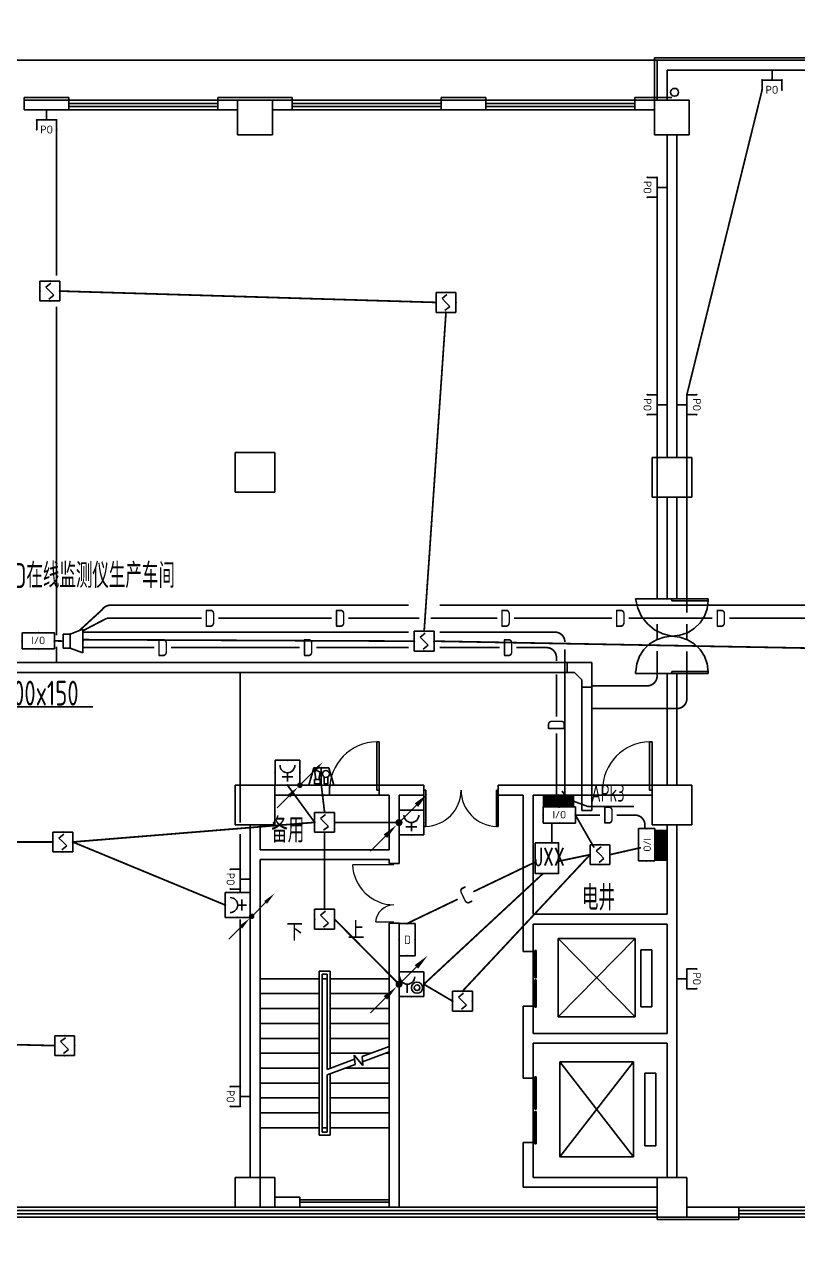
# Model space of a CAD drawing. Extents: x 2166032 to 5302137, y 581493 to 2416206.
# Drawn here: x 2606939 to 2622521, y 1123625 to 1148125 of the extents above; entities that cross this region are included whole.
import ezdxf
from ezdxf.enums import TextEntityAlignment as Align

# ---------------------------------------------------------------- set-up
doc = ezdxf.new("R2010")
doc.units = 0
doc.header["$LTSCALE"] = 1000
doc.header["$MEASUREMENT"] = 0
doc.linetypes.add('CENTER2', pattern=[1.14, 0.75, -0.13, 0.13, -0.13])
doc.linetypes.add('DASHEDX2', pattern=[1.5, 1, -0.5])
for name, color, linetype in [('3T_GLASS', 5, 'Continuous'), ('CABLETRAY', 4, 'Continuous'), ('COLUMN', 2, 'Continuous'), ('DIM_SYMB', 3, 'Continuous'), ('EQUIP-消防', 3, 'Continuous'), ('EQUIP-箱柜', 3, 'Continuous'), ('EQUIP-通讯', 3, 'Continuous'), ('LWIRE', 4, 'Continuous'), ('PUB_TEXT', 7, 'Continuous'), ('SIG_TEXT', 7, 'Continuous'), ('STAIR', 8, 'Continuous'), ('SURFACE', 8, 'Continuous'), ('TEL_TEXT', 7, 'Continuous'), ('WALL', 8, 'Continuous'), ('WINDOW', 8, 'Continuous'), ('WIRE-动力', 2, 'Continuous'), ('WIRE-消防', 4, 'Continuous'), ('WIRE-电源', 10, 'Continuous'), ('WIRE-电话', 4, 'CENTER2'), ('WIRE-网络', 6, 'Continuous'), ('屋面', 151, 'Continuous')]:
    doc.layers.add(name, color=color, linetype=linetype)
doc.styles.add('_TCH_DIM', font='tssdeng.shx', dxfattribs={"bigfont": 'tssdchn.shx'})
doc.styles.add('_TCH_LABEL', font='!tssdeng.shx', dxfattribs={"bigfont": '!tssdchn.shx'})
doc.styles.add('_TEL_DIM', font='@tssdeng.shx', dxfattribs={"width": 0.8, "height": 3.5, "bigfont": '!tssdchn.shx'})
doc.styles.add('HZDX', font='ROMANS', dxfattribs={"bigfont": 'HZDX'})
doc.styles.get("Standard").update_dxf_attribs({"font": 'tssdeng.shx', "bigfont": 'tssdchn.shx'})
doc.styles.add('TSSD_REIN', font='tssdeng.shx', dxfattribs={"width": 0.7, "bigfont": 'tssdchn.shx'})

# ---------------------------------------------------------------- blocks, each defined once
blk = doc.blocks.new('*X38')
at = {"color": 0}
for p, q in [((-250, 33), (-83, 200)), ((-250, 68), (-118, 200)), ((-250, 104), (-154, 200)), ((-250, 139), (-189, 200)), ((-250, 174), (-224, 200)), ((-247, 0), (-47, 200)), ((-212, 0), (-12, 200)), ((-177, 0), (23, 200)), ((-141, 0), (59, 200)), ((-106, 0), (94, 200)), ((-71, 0), (129, 200)), ((-35, 0), (165, 200)), ((0, 0), (200, 200)), ((35, 0), (235, 200)), ((71, 0), (250, 179)), ((106, 0), (250, 144)), ((141, 0), (250, 109)), ((177, 0), (250, 73)), ((212, 0), (250, 38)), ((247, 0), (250, 3))]:
    blk.add_line(p, q, dxfattribs=at)
blk = doc.blocks.new('$equip$00001421')
for p, q in [((0.75, 0.6), (-0.75, 0.6)), ((-0.75, 0.6), (-0.75, 0)), ((-0.75, 0), (0.75, 0)), ((0.75, 0), (0.75, 0.6))]:
    blk.add_line(p, q)
at = {"const_width": 0.6}
blk.add_lwpolyline([(-0.75, 0.3), (0.75, 0.3)], dxfattribs=at)
for p in [(-0.75, 0.3), (0, 0.6), (0, 0), (0.75, 0.3)]:
    blk.add_point(p)
at = {"xscale": 0.00300000000061118, "yscale": 0.00300000000061118, "zscale": 0.003}
blk.add_blockref('*X38', (0, 0), dxfattribs=at)
at = {"style": '_TCH_LABEL', "flags": 9}
blk.add_attdef('A', (0, 0), '', height=0.00002, dxfattribs=at)
blk = doc.blocks.new('$equip$00001700')
for p, q in [((-0.5, 0.5), (-0.5, -0.5)), ((0.5, 0.5), (-0.5, 0.5)), ((-0.2, 0.2), (0.05, 0.4)), ((0, 0), (-0.2, 0.2)), ((0, 0), (0.2, -0.2)), ((0.5, -0.5), (0.5, 0.5)), ((-0.5, -0.5), (0.5, -0.5)), ((0.2, -0.2), (-0.05, -0.4))]:
    blk.add_line(p, q)
for p in [(-0.5, 0), (0, 0.5), (0.5, 0), (0, -0.5)]:
    blk.add_point(p)
at = {"flags": 1}
for tag, height, p in [('A', 0.00002, (0, 0)), ('B', 0.4, (0.75, -0.204))]:
    blk.add_attdef(tag, text='', height=height, dxfattribs=at).set_placement(p, align=Align.MIDDLE_CENTER)
blk = doc.blocks.new('$equip$00001926')
for p, q in [((0.65, 0.65), (-0.65, 0.65)), ((-0.65, 0.65), (-0.65, 0)), ((0.65, 0), (0.65, 0.65)), ((-0.65, 0), (0.65, 0))]:
    blk.add_line(p, q)
for p in [(0, 0.65), (-0.65, 0.325), (0, 0), (0.65, 0.325)]:
    blk.add_point(p)
at = {"color": 7, "style": '_TEL_DIM'}
blk.add_attdef('$TEXT$', text='', height=0.3, dxfattribs=at).set_placement((0.006, 0.343), align=Align.MIDDLE_CENTER)
at = {"color": 7, "style": '_TEL_DIM', "flags": 1}
blk.add_attdef('A', text='', height=0.00002, dxfattribs=at).set_placement((0, 0), align=Align.MIDDLE_CENTER)
blk = doc.blocks.new('$equip$00001712')
for p, q in [((-0.5, 1), (-0.5, 0)), ((0.5, 1), (-0.5, 1)), ((0.5, 0), (0.5, 1)), ((0, 0.5), (0, 0.15)), ((-0.5, 0), (0.5, 0)), ((-0.219, 0.331), (0.222, 0.331))]:
    blk.add_line(p, q)
blk.add_arc((0, 0.8), 0.3, 180, 0)
for p in [(0, 1), (-0.5, 0.5), (0.5, 0.5), (0, 0)]:
    blk.add_point(p)
at = {"flags": 1}
for tag, height, p in [('B', 0.4, (0.726, 0.302)), ('A', 0.00002, (0, 0))]:
    blk.add_attdef(tag, text='', height=height, dxfattribs=at).set_placement(p, align=Align.MIDDLE_CENTER)
blk = doc.blocks.new('$equip$00001711')
for p, q in [((-0.5, 1), (-0.5, 0)), ((0.5, 1), (-0.5, 1)), ((0.5, 0), (0.5, 1)), ((-0.169, 0.5), (-0.169, 0.15)), ((-0.5, 0), (0.5, 0))]:
    blk.add_line(p, q)
for radius in [0.226, 0.113]:
    blk.add_circle((0.227, 0.36), radius)
blk.add_arc((-0.169, 0.8), 0.3, 180, 0)
for p in [(0, 1), (-0.5, 0.5), (0.5, 0.5), (0, 0)]:
    blk.add_point(p)
at = {"flags": 1}
for tag, height, p in [('B', 0.4, (0.759, 0.309)), ('A', 0.00002, (0, 0))]:
    blk.add_attdef(tag, text='', height=height, dxfattribs=at).set_placement(p, align=Align.MIDDLE_CENTER)
blk = doc.blocks.new('$equip$00001931')
for p, q in [((0.65, 0.65), (-0.65, 0.65)), ((-0.65, 0.65), (-0.65, 0)), ((0.65, 0), (0.65, 0.65)), ((-0.65, 0), (0.65, 0))]:
    blk.add_line(p, q)
for p in [(0, 0.65), (-0.65, 0.325), (0, 0), (0.65, 0.325)]:
    blk.add_point(p)
at = {"color": 7, "style": '_TEL_DIM'}
blk.add_attdef('$TEXT$', text='', height=0.34, dxfattribs=at).set_placement((0.006, 0.343), align=Align.MIDDLE_CENTER)
at = {"color": 7, "style": '_TEL_DIM', "flags": 1}
blk.add_attdef('A', text='', height=0.00002, dxfattribs=at).set_placement((0, 0), align=Align.MIDDLE_CENTER)
blk = doc.blocks.new('$TelecSys$00000081')
for p, q in [((0.104, 0.104), (0.104, 0.104)), ((-0.104, -0.104), (-0.104, -0.104)), ((-1.15, -1.15), (-0.55, -0.55))]:
    blk.add_line(p, q)
at = {"const_width": 0.142}
blk.add_lwpolyline([(0.071, 0, 1), (-0.071, 0, 1)], format="xyb", close=True, dxfattribs=at)
blk.add_solid([(-0.62, -0.48), (-0.48, -0.62), (-0.1, -0.1)])
at = {"width": 0.8, "flags": 9}
blk.add_attdef('A', (0, 0), '', height=0.00002, rotation=180, dxfattribs=at)
blk = doc.blocks.new('$TelecSys$00000079')
for p, q in [((0.7, 0.7), (0, 0)), ((0.104, 0.104), (0.104, 0.104)), ((-0.104, -0.104), (-0.104, -0.104))]:
    blk.add_line(p, q)
at = {"const_width": 0.142}
blk.add_lwpolyline([(-0.071, 0, 1), (0.071, 0, 1)], format="xyb", close=True, dxfattribs=at)
blk.add_solid([(0.63, 0.77), (0.77, 0.63), (1.15, 1.15)])
at = {"width": 0.8, "flags": 9}
blk.add_attdef('A', (0, 0), '', height=0.00002, dxfattribs=at)
blk = doc.blocks.new('$equip$00001943')
for p, q in [((-0.3, 0.35), (-0.5, -0.35)), ((0.3, 0.35), (-0.3, 0.35)), ((-0.22, -0.124), (-0.27, 0.276)), ((-0.27, 0.276), (-0.05, 0.176)), ((-0.05, 0.176), (-0.1, -0.124)), ((0, 0.35), (0, -0.35)), ((0.5, -0.35), (0.3, 0.35)), ((-0.5, -0.35), (0.5, -0.35)), ((-0.27, -0.124), (-0.27, -0.294)), ((-0.05, -0.124), (-0.27, -0.124)), ((-0.27, -0.294), (-0.05, -0.294)), ((-0.05, -0.294), (-0.05, -0.124)), ((0.112, -0.298), (0.112, -0.013)), ((0.262, -0.298), (0.112, -0.298)), ((0.262, -0.013), (0.262, -0.298))]:
    blk.add_line(p, q)
blk.add_circle((0.187, 0.102), 0.139)
for p in [(-0.4, 0), (0, 0.35), (0, -0.35), (0.404, -0.012)]:
    blk.add_point(p)
at = {"layer": 'TEL_TEXT', "style": '_TEL_DIM', "flags": 1}
blk.add_attdef('A', text='', height=0.00002, dxfattribs=at).set_placement((0, 0), align=Align.MIDDLE_CENTER)
blk = doc.blocks.new('$equip$00001366')
for p, q in [((0, 0.35), (0, -0.35)), ((0, 0.35), (0.35, 0.35)), ((0.35, 0.35), (1, 0.6)), ((0.35, 0.35), (0.35, -0.35)), ((1, 0.6), (1, -0.6)), ((0.35, -0.35), (0, -0.35)), ((1, -0.6), (0.35, -0.35))]:
    blk.add_line(p, q)
for p in [(0, 0), (0.35, 0.35), (1, 0), (0.35, -0.35)]:
    blk.add_point(p)
at = {"flags": 9}
blk.add_attdef('A', (0, 0), '', height=0.00002, dxfattribs=at)
blk = doc.blocks.new('$equip$00001847')
for p, q in [((-0.5, 0.499), (-0.5, 0.999)), ((0.5, 0.999), (0.5, 0.499)), ((0.5, 0.499), (-0.5, 0.499)), ((0, 0.5), (0, 0))]:
    blk.add_line(p, q)
for p in [(-0.5, 0.999), (0.5, 0.999), (-0.5, 0.499), (0, 0), (0.5, 0.499)]:
    blk.add_point(p)
at = {"color": 7, "style": '_TEL_DIM'}
blk.add_attdef('$TEXT$', text='', height=0.4, dxfattribs=at).set_placement((0, 0.999), align=Align.MIDDLE_CENTER)
at = {"color": 7, "style": '_TEL_DIM', "flags": 1}
blk.add_attdef('A', text='', height=0.00002, dxfattribs=at).set_placement((0, 0), align=Align.MIDDLE_CENTER)
blk = doc.blocks.new('$DorLib2D$00000001')
for p, q in [((0.45, 0.975), (0.5, 0.975)), ((0.45, 0), (0.45, 0.975)), ((0.5, 0), (0.5, 0.975)), ((0.5, 0), (0.45, 0))]:
    blk.add_line(p, q)
at = {"lineweight": 13}
blk.add_arc((0.475, 0), 0.975, 91.4693, 180, dxfattribs=at)
blk = doc.blocks.new('$DorLib2D$00000141')
at = {"color": 0}
for points in [[(-0.5, 0), (-0.5, 0.487)], [(-0.475, 0.487), (-0.5, 0.487)], [(-0.475, 0), (-0.475, 0.487)], [(-0.369, 0.473), (-0.475, 0.487)], [(-0.268, 0.435), (-0.369, 0.473)], [(-0.178, 0.377), (-0.268, 0.435)], [(-0.103, 0.3), (-0.178, 0.377)], [(0.178, 0.377), (0.103, 0.3)], [(0.268, 0.435), (0.178, 0.377)], [(0.369, 0.473), (0.268, 0.435)], [(0.475, 0.487), (0.369, 0.473)], [(0.475, 0), (0.475, 0.487)], [(0.475, 0.487), (0.5, 0.487)], [(0.5, 0), (0.5, 0.487)], [(-0.047, 0.208), (-0.103, 0.3)], [(-0.012, 0.107), (-0.047, 0.208)], [(0.047, 0.208), (0.012, 0.107)], [(0.103, 0.3), (0.047, 0.208)], [(0, 0), (-0.012, 0.107)], [(-0.012, -0.107), (0, 0)], [(0.012, 0.107), (0, 0)], [(-0.5, 0), (-0.475, 0)], [(0.5, 0), (0.475, 0)]]:
    blk.add_lwpolyline(points, dxfattribs=at)
at = {"color": 0, "linetype": 'DASHEDX2'}
for points in [[(0, 0), (0.03, -0.122), (0.086, -0.234), (0.165, -0.331), (0.264, -0.408), (0.378, -0.461), (0.5, -0.488)], [(-0.5, 0), (-0.5, -0.488)], [(-0.047, -0.208), (-0.012, -0.107)], [(0.5, 0), (0.5, -0.488)], [(-0.178, -0.377), (-0.103, -0.3)], [(-0.103, -0.3), (-0.047, -0.208)], [(-0.475, -0.488), (-0.5, -0.488)], [(-0.475, -0.487), (-0.369, -0.473)], [(-0.369, -0.473), (-0.268, -0.435)], [(-0.268, -0.435), (-0.178, -0.377)]]:
    blk.add_lwpolyline(points, dxfattribs=at)
blk = doc.blocks.new('$DorLib2D$00000002')
for p, q in [((-0.5, 0), (-0.5, 0.4875)), ((-0.475, 0.4875), (-0.5, 0.4875)), ((-0.475, 0), (-0.475, 0.4875)), ((0.475, 0), (0.475, 0.4875)), ((0.475, 0.4875), (0.5, 0.4875)), ((0.5, 0), (0.5, 0.4875)), ((-0.5, 0), (-0.475, 0)), ((0.5, 0), (0.475, 0))]:
    blk.add_line(p, q)
at = {"lineweight": 13}
for centre, start, end in [((-0.4875, 0), 0, 88.53072), ((0.4875, 0), 91.46928, 180)]:
    blk.add_arc(centre, 0.4875, start, end, dxfattribs=at)
blk = doc.blocks.new('$TCHSYS$WIN2D')
for p, q in [((-0.5, 0.5), (0.5, 0.5)), ((-0.5, 0.5), (-0.5, -0.5)), ((0.5, 0.5), (0.5, -0.5)), ((0.5, 0.16667), (-0.5, 0.16667)), ((0.5, -0.16667), (-0.5, -0.16667)), ((-0.5, -0.5), (0.5, -0.5))]:
    blk.add_line(p, q)
blk = doc.blocks.new('$TCHSYS$LDOR22D')
for p, q in [((-0.517, 0.833), (-0.017, 0.833)), ((-0.517, 0.833), (-0.517, 0.667)), ((-0.017, 0.833), (-0.017, 0.667)), ((0.017, 0.833), (0.017, 0.667)), ((0.017, 0.833), (0.517, 0.833)), ((0.517, 0.833), (0.517, 0.667)), ((-0.517, 0.667), (-0.017, 0.667)), ((0.017, 0.667), (0.517, 0.667)), ((-0.5, 0.5), (0.5, 0.5))]:
    blk.add_line(p, q)
blk = doc.blocks.new('$DorLib2D$00000025')
at = {"const_width": 0.02}
for points in [[(0.481, -0.001), (0.481, 0.691)], [(-0.481, 0.001), (-0.481, 0.308)]]:
    blk.add_lwpolyline(points, dxfattribs=at)
at = {"lineweight": 13}
for centre, radius, start, end in [((0.505, -0.002), 0.699, 91.9397, 179.7238), ((-0.501, 0.003), 0.307, 359.7899, 85.7508)]:
    blk.add_arc(centre, radius, start, end, dxfattribs=at)

msp = doc.modelspace()

# ---------------------------------------------------------------- linework, layer by layer
for p, q in [((2605826.5, 1134379.6), (2608319.8, 1134379.6)), ((2618292.7, 1132368.8), (2618003, 1132476.1)), ((2618292.7, 1132368.8), (2619219.1, 1132368.8))]:
    msp.add_line(p, q)
msp.add_circle((2604640.5, 1020101.3), 438608.5)
at = {"layer": '3T_GLASS'}
for points in [[(2612488.9, 1124450.3), (2614288.9, 1124450.3)], [(2612488.9, 1124400.3), (2614288.9, 1124400.3)]]:
    msp.add_lwpolyline(points, dxfattribs=at)
at = {"layer": 'CABLETRAY'}
for p, q in [((2580469.2, 1135272.5), (2617874.4, 1135272.5)), ((2617874.4, 1135272.5), (2617874.4, 1135072.5)), ((2617874.4, 1135272.5), (2618374.4, 1135272.5)), ((2617874.4, 1135072.5), (2617874.4, 1135272.5)), ((2618374.4, 1135272.5), (2618374.4, 1134772.5)), ((2617874.4, 1135072.5), (2580469.2, 1135072.5)), ((2618024.4, 1135072.5), (2617874.4, 1135072.5)), ((2618174.4, 1134922.5), (2618024.4, 1135072.5)), ((2618174.4, 1134772.5), (2618174.4, 1134922.5)), ((2618174.4, 1134772.5), (2618374.4, 1134772.5)), ((2618174.4, 1132289), (2618174.4, 1134772.5)), ((2618374.4, 1134772.5), (2618174.4, 1134772.5)), ((2618374.4, 1134772.5), (2618374.4, 1132289)), ((2618374.4, 1132289), (2618174.4, 1132289))]:
    msp.add_line(p, q, dxfattribs=at)
at = {"layer": 'COLUMN'}
for p, q in [((2611237.3, 1146600.3), (2611237.3, 1145900.3)), ((2611937.3, 1146600.3), (2611237.3, 1146600.3)), ((2611937.3, 1145900.3), (2611937.3, 1146600.3)), ((2619637.3, 1146600.3), (2619637.3, 1145900.3)), ((2620337.3, 1146600.3), (2619637.3, 1146600.3)), ((2620337.3, 1145900.3), (2620337.3, 1146600.3)), ((2611237.3, 1145900.3), (2611937.3, 1145900.3)), ((2619637.3, 1145900.3), (2620337.3, 1145900.3)), ((2611988.9, 1139500.3), (2611188.9, 1139500.3)), ((2611188.9, 1139500.3), (2611188.9, 1138700.3)), ((2611988.9, 1138700.3), (2611988.9, 1139500.3)), ((2620388.9, 1139400.3), (2619588.9, 1139400.3)), ((2619588.9, 1139400.3), (2619588.9, 1138601.6)), ((2620388.9, 1138601.6), (2620388.9, 1139400.3)), ((2611188.9, 1138700.3), (2611988.9, 1138700.3)), ((2619588.9, 1138601.6), (2620388.9, 1138601.6)), ((2611987.3, 1132800.3), (2611187.3, 1132800.3)), ((2611187.3, 1132800.3), (2611187.3, 1132000.3)), ((2611987.3, 1132000.3), (2611987.3, 1132800.3)), ((2620387.3, 1132800.3), (2619587.3, 1132800.3)), ((2619587.3, 1132800.3), (2619587.3, 1132000.3)), ((2620387.3, 1132000.3), (2620387.3, 1132800.3)), ((2611187.3, 1132000.3), (2611987.3, 1132000.3)), ((2619587.3, 1132000.3), (2620387.3, 1132000.3)), ((2611988.9, 1124900.3), (2611188.9, 1124900.3)), ((2611188.9, 1124900.3), (2611188.9, 1124300.3)), ((2611988.9, 1124300.3), (2611988.9, 1124900.3)), ((2620287.3, 1124900.3), (2619687.3, 1124900.3)), ((2619687.3, 1124900.3), (2619687.3, 1124100.3)), ((2620287.3, 1124100.3), (2620287.3, 1124900.3)), ((2611188.9, 1124300.3), (2611988.9, 1124300.3)), ((2619687.3, 1124100.3), (2620287.3, 1124100.3))]:
    msp.add_line(p, q, dxfattribs=at)
at = {"layer": 'DIM_SYMB'}
for points in [[(2612363.9, 1129616.7, 0, 0, 0), (2612363.9, 1125569.3, 0, 0, 0), (2613613.9, 1125569.3, 0, 0, 0), (2613613.9, 1127149.3, 80, 0, 0), (2613613.9, 1127449.3, 0, 0, 0)], [(2613613.9, 1129654, 0, 0, 0), (2613613.9, 1128454, 80, 0, 0), (2613613.9, 1128154, 0, 0, 0)]]:
    msp.add_lwpolyline(points, format="xyseb", dxfattribs=at)
at = {"layer": 'STAIR'}
for p, q in [((2575288.9, 1147400.3), (2619688.9, 1147400.3)), ((2617694.7, 1128133.3), (2617694.7, 1129708.3)), ((2617694.7, 1129708.3), (2619244.7, 1129708.3)), ((2619244.7, 1128133.3), (2617694.7, 1129708.3)), ((2617694.7, 1128133.3), (2619244.7, 1129708.3)), ((2619244.7, 1129708.3), (2619244.7, 1128133.3)), ((2619360, 1128333.3), (2619360, 1129483.3)), ((2619360, 1129483.3), (2619585, 1129483.3)), ((2619585, 1129483.3), (2619585, 1128333.3)), ((2612878.9, 1129050.3), (2613098.9, 1129050.3)), ((2612878.9, 1125750.3), (2612878.9, 1129050.3)), ((2612938.9, 1128990.3), (2613038.9, 1128990.3)), ((2612938.9, 1125810.3), (2612938.9, 1128990.3)), ((2613038.9, 1128990.3), (2613038.9, 1127074)), ((2613098.9, 1129050.3), (2613098.9, 1127096.1)), ((2611688.9, 1125900.3), (2611688.9, 1128900.3)), ((2611688.9, 1128900.3), (2612878.9, 1128900.3)), ((2612938.9, 1125900.3), (2612938.9, 1128900.3)), ((2613038.9, 1128900.3), (2612938.9, 1128900.3)), ((2613038.9, 1128900.3), (2613038.9, 1127074)), ((2614288.9, 1128900.3), (2613098.9, 1128900.3)), ((2614288.9, 1128900.3), (2614288.9, 1127533.2)), ((2611688.9, 1128600.3), (2612878.9, 1128600.3)), ((2614288.9, 1128600.3), (2613098.9, 1128600.3)), ((2611688.9, 1128300.3), (2612878.9, 1128300.3)), ((2614288.9, 1128300.3), (2613098.9, 1128300.3)), ((2619585, 1128333.3), (2619360, 1128333.3)), ((2611688.9, 1128000.3), (2612878.9, 1128000.3)), ((2614288.9, 1128000.3), (2613098.9, 1128000.3)), ((2619244.7, 1128133.3), (2617694.7, 1128133.3)), ((2611688.9, 1127700.3), (2612878.9, 1127700.3)), ((2614288.9, 1127700.3), (2613098.9, 1127700.3)), ((2614288.9, 1127533.2), (2613743.6, 1127332.8)), ((2611688.9, 1127400.3), (2612878.9, 1127400.3)), ((2613593.6, 1127277.8), (2613038.9, 1127074)), ((2613927.3, 1127400.3), (2613098.9, 1127400.3)), ((2613759.6, 1127155.1), (2613586.1, 1127360.7)), ((2613586.1, 1127360.7), (2613603, 1127174.7)), ((2613743.6, 1127332.8), (2613759.6, 1127155.1)), ((2614288.9, 1127426.6), (2613752.9, 1127229.7)), ((2614288.9, 1127400.3), (2614217.3, 1127400.3)), ((2614288.9, 1127426.6), (2614288.9, 1125900.3)), ((2611688.9, 1127100.3), (2612878.9, 1127100.3)), ((2613603, 1127174.7), (2613038.9, 1126967.5)), ((2613110.5, 1127100.3), (2613098.9, 1127100.3)), ((2614288.9, 1127100.3), (2613400.5, 1127100.3)), ((2617729.4, 1125311), (2617729.4, 1127223.9)), ((2617729.4, 1127223.9), (2619213.9, 1127223.9)), ((2619213.9, 1125311), (2617729.4, 1127223.9)), ((2617729.4, 1125311), (2619213.9, 1127223.9)), ((2619213.9, 1127223.9), (2619213.9, 1125311)), ((2611688.9, 1126800.3), (2612878.9, 1126800.3)), ((2613038.9, 1126967.5), (2613038.9, 1125900.3)), ((2613038.9, 1126967.5), (2613038.9, 1125810.3)), ((2613098.9, 1126989.5), (2613098.9, 1125750.3)), ((2614288.9, 1126800.3), (2613098.9, 1126800.3)), ((2619438.9, 1125536), (2619438.9, 1126998.9)), ((2619438.9, 1126998.9), (2619663.9, 1126998.9)), ((2619663.9, 1126998.9), (2619663.9, 1125536)), ((2611688.9, 1126500.3), (2612878.9, 1126500.3)), ((2614288.9, 1126500.3), (2613098.9, 1126500.3)), ((2611688.9, 1126200.3), (2612878.9, 1126200.3)), ((2614288.9, 1126200.3), (2613098.9, 1126200.3)), ((2611688.9, 1125900.3), (2612878.9, 1125900.3)), ((2611688.9, 1125900.3), (2611688.9, 1124300.3)), ((2612878.9, 1125900.3), (2611688.9, 1125900.3)), ((2613038.9, 1125900.3), (2612938.9, 1125900.3)), ((2613038.9, 1125810.3), (2612938.9, 1125810.3)), ((2614288.9, 1125900.3), (2613098.9, 1125900.3)), ((2614288.9, 1125900.3), (2613098.9, 1125900.3)), ((2614288.9, 1124300.3), (2614288.9, 1125900.3)), ((2613098.9, 1125750.3), (2612878.9, 1125750.3)), ((2619213.9, 1125311), (2617729.4, 1125311)), ((2619663.9, 1125536), (2619438.9, 1125536)), ((2611688.9, 1124300.3), (2614288.9, 1124300.3))]:
    msp.add_line(p, q, dxfattribs=at)
at = {"layer": 'SURFACE'}
for p, q in [((2619638.9, 1147450.3), (2624988.9, 1147450.3)), ((2619638.9, 1147450.3), (2619638.9, 1146600.3)), ((2606938.9, 1146650.3), (2606938.9, 1146600.3)), ((2606938.9, 1146650.3), (2607838.9, 1146650.3)), ((2607838.9, 1146650.3), (2607838.9, 1146600.3)), ((2610838.9, 1146650.3), (2610838.9, 1146600.3)), ((2610838.9, 1146650.3), (2611588.9, 1146650.3)), ((2611588.9, 1146650.3), (2612338.9, 1146650.3)), ((2612338.9, 1146650.3), (2612338.9, 1146600.3)), ((2615338.9, 1146650.3), (2615338.9, 1146600.3)), ((2615338.9, 1146650.3), (2616238.9, 1146650.3)), ((2616238.9, 1146650.3), (2616238.9, 1146600.3)), ((2619238.9, 1146650.3), (2619238.9, 1146600.3)), ((2619238.9, 1146650.3), (2619988.9, 1146650.3)), ((2619688.6, 1124050.3), (2619688.6, 1124100.3)), ((2621338.9, 1124050.3), (2621338.9, 1124100.3)), ((2619988.9, 1124050.3), (2619688.6, 1124050.3)), ((2621338.9, 1124050.3), (2619988.9, 1124050.3))]:
    msp.add_line(p, q, dxfattribs=at)
at = {"layer": 'WALL'}
for p, q in [((2624988.9, 1147400.3), (2619688.9, 1147400.3)), ((2619688.9, 1147400.3), (2619688.9, 1146600.3)), ((2619888.9, 1147200.3), (2624988.9, 1147200.3)), ((2619888.9, 1147200.3), (2619888.9, 1146600.3)), ((2607838.9, 1146600.3), (2606938.9, 1146600.3)), ((2606938.9, 1146600.3), (2606938.9, 1146400.3)), ((2606938.9, 1146400.3), (2607838.9, 1146400.3)), ((2607838.9, 1146400.3), (2607838.9, 1146600.3)), ((2611237.3, 1146600.3), (2610838.9, 1146600.3)), ((2610838.9, 1146600.3), (2610838.9, 1146400.3)), ((2610838.9, 1146400.3), (2611237.3, 1146400.3)), ((2612338.9, 1146600.3), (2611937.3, 1146600.3)), ((2611937.3, 1146400.3), (2612338.9, 1146400.3)), ((2612338.9, 1146400.3), (2612338.9, 1146600.3)), ((2616238.9, 1146600.3), (2615338.9, 1146600.3)), ((2615338.9, 1146600.3), (2615338.9, 1146400.3)), ((2615338.9, 1146400.3), (2616238.9, 1146400.3)), ((2616238.9, 1146400.3), (2616238.9, 1146600.3)), ((2619637.3, 1146600.3), (2619238.9, 1146600.3)), ((2619238.9, 1146600.3), (2619238.9, 1146400.3)), ((2619238.9, 1146400.3), (2619637.3, 1146400.3)), ((2619888.9, 1145900.3), (2619888.9, 1139400.3)), ((2620088.9, 1145900.3), (2620088.9, 1139400.3)), ((2619888.9, 1138601.6), (2619888.9, 1136550.3)), ((2620088.9, 1136550.3), (2620088.9, 1138601.6)), ((2619888.9, 1136550.3), (2620088.9, 1136550.3)), ((2620088.9, 1135050.3), (2619888.9, 1135050.3)), ((2619888.9, 1135050.3), (2619888.9, 1132800.3)), ((2620088.9, 1132800.3), (2620088.9, 1135050.3)), ((2613088.9, 1132800.3), (2611987.3, 1132800.3)), ((2613088.9, 1132600.3), (2613088.9, 1132800.3)), ((2614388.9, 1132800.3), (2614088.9, 1132800.3)), ((2614088.9, 1132800.3), (2614088.9, 1132600.3)), ((2614988.9, 1132800.3), (2614388.9, 1132800.3)), ((2614988.9, 1132600.3), (2614988.9, 1132800.3)), ((2617088.9, 1132800.3), (2616488.9, 1132800.3)), ((2616488.9, 1132800.3), (2616488.9, 1132600.3)), ((2618588.9, 1132800.3), (2617088.9, 1132800.3)), ((2618588.9, 1132600.3), (2618588.9, 1132800.3)), ((2611987.3, 1132600.3), (2613088.9, 1132600.3)), ((2614088.9, 1132600.3), (2614288.9, 1132600.3)), ((2614288.9, 1132600.3), (2614288.9, 1131500.5)), ((2614488.9, 1132600.3), (2614488.9, 1131400.5)), ((2614488.9, 1132600.3), (2614988.9, 1132600.3)), ((2616488.9, 1132600.3), (2616988.9, 1132600.3)), ((2616988.9, 1132600.3), (2616988.9, 1130100.3)), ((2617188.9, 1132600.3), (2618588.9, 1132600.3)), ((2617188.9, 1132600.3), (2617188.9, 1130200.3)), ((2611488.9, 1131400.5), (2611488.9, 1132000.3)), ((2611688.9, 1131500.5), (2611688.9, 1132000.3)), ((2619888.9, 1130200.3), (2619888.9, 1132000.3)), ((2620088.9, 1130100.3), (2620088.9, 1132000.3)), ((2614288.9, 1131500.5), (2611688.9, 1131500.5)), ((2611488.9, 1124900.3), (2611488.9, 1131400.5)), ((2611688.9, 1124900.3), (2611688.9, 1131300.5)), ((2614288.9, 1131300.5), (2611688.9, 1131300.5)), ((2614288.9, 1131300.5), (2614288.9, 1131222.1)), ((2614288.9, 1131222.1), (2614488.9, 1131222.1)), ((2614488.9, 1131222.1), (2614488.9, 1131400.5)), ((2614488.9, 1130022.1), (2614288.9, 1130022.1)), ((2614288.9, 1130022.1), (2614288.9, 1124300.3)), ((2614488.9, 1124300.3), (2614488.9, 1130022.1)), ((2616988.9, 1130100.3), (2616988.9, 1129450.3)), ((2617188.9, 1130200.3), (2619888.9, 1130200.3)), ((2617188.9, 1130000.3), (2619888.9, 1130000.3)), ((2617188.9, 1129450.3), (2617188.9, 1130000.3)), ((2619888.9, 1127800.3), (2619888.9, 1130000.3)), ((2620088.9, 1127700.3), (2620088.9, 1130100.3)), ((2616988.9, 1129450.3), (2617188.9, 1129450.3)), ((2617188.9, 1128350.3), (2616988.9, 1128350.3)), ((2616988.9, 1128350.3), (2616988.9, 1127700.3)), ((2617188.9, 1127800.3), (2617188.9, 1128350.3)), ((2617188.9, 1127800.3), (2619888.9, 1127800.3)), ((2616988.9, 1127700.3), (2616988.9, 1126900.3)), ((2617188.9, 1127600.3), (2619888.9, 1127600.3)), ((2617188.9, 1126900.3), (2617188.9, 1127600.3)), ((2619888.9, 1124900.3), (2619888.9, 1127600.3)), ((2620088.9, 1124900.3), (2620088.9, 1127700.3)), ((2616988.9, 1126900.3), (2617188.9, 1126900.3)), ((2617188.9, 1125600.3), (2616988.9, 1125600.3)), ((2616988.9, 1125600.3), (2616988.9, 1124700.3)), ((2617188.9, 1124900.3), (2617188.9, 1125600.3)), ((2617188.9, 1124900.3), (2619687.3, 1124900.3)), ((2616988.9, 1124700.3), (2619687.3, 1124700.3)), ((2611988.9, 1124500.3), (2612488.9, 1124500.3)), ((2612488.9, 1124500.3), (2612488.9, 1124300.3)), ((2611988.9, 1124300.3), (2612488.9, 1124300.3)), ((2614288.9, 1124300.3), (2614488.9, 1124300.3)), ((2621338.9, 1124300.3), (2620287.3, 1124300.3)), ((2620287.3, 1124100.3), (2621338.9, 1124100.3)), ((2621338.9, 1124100.3), (2621338.9, 1124300.3))]:
    msp.add_line(p, q, dxfattribs=at)
at = {"layer": 'WALL', "color": 1}
msp.add_lwpolyline([(2617232.3, 1131640.5), (2617705.5, 1131640.5), (2617705.5, 1131018.3), (2617232.3, 1131018.3)], close=True, dxfattribs=at)
at = {"layer": 'WINDOW'}
for p, q in [((2613088.9, 1132800.3), (2614088.9, 1132800.3)), ((2619588.9, 1132800.3), (2618588.9, 1132800.3)), ((2613088.9, 1132600.3), (2614088.9, 1132600.3)), ((2619588.9, 1132600.3), (2618588.9, 1132600.3))]:
    msp.add_line(p, q, dxfattribs=at)
at = {"layer": 'WIRE-动力', "color": 1, "linetype": 'Continuous', "const_width": 25}
msp.add_lwpolyline([(2607544.2, 1135707.2), (2607720, 1135707.2)], dxfattribs=at)
at = {"layer": 'WIRE-消防', "linetype": 'Continuous', "const_width": 35}
for points in [[(2607653.9, 1142752.4), (2615235.2, 1142523.8)], [(2615435.2, 1142323.8), (2614995, 1135900.5)], [(2607544.2, 1135706.5), (2607720, 1135702.2)], [(2614795, 1135700.5), (2608120, 1135730.6)], [(2624305.2, 1135531.5), (2615195, 1135700.5)], [(2612241, 1132800.3), (2612788.9, 1132050.4)], [(2612923.1, 1132800.3), (2612988.9, 1132250.4)], [(2618042.5, 1132197.8), (2618420, 1131541.5)], [(2607915.1, 1131655.5), (2612788.9, 1132050.4)], [(2613188.9, 1132050.4), (2614453.3, 1132047.1)], [(2612988.9, 1131850.4), (2612988.9, 1130300.4)], [(2607515.1, 1131655.5), (2598947.7, 1131655.5)], [(2610988.9, 1130385.1), (2607915.1, 1131655.5)], [(2618738.9, 1131400.3), (2619363.5, 1131541.7)], [(2615767.4, 1128650.3), (2618338.9, 1131400.3)], [(2615986.2, 1130653.3), (2617232.3, 1131250.5)], [(2617705.5, 1131268.4), (2618338.9, 1131400.3)], [(2614651.4, 1130013.6), (2615672.2, 1130502.8)], [(2613188.9, 1130100.4), (2614488.9, 1128790)], [(2614988.9, 1128790), (2615567.4, 1128450.3)], [(2599164, 1127753.8), (2607550.8, 1127553.8)]]:
    msp.add_lwpolyline(points, dxfattribs=at)
at = {"layer": 'WIRE-电源', "linetype": 'Continuous', "const_width": 35}
for points in [[(2608120, 1135911.1), (2608602.5, 1136161.8)], [(2608602.5, 1136161.8), (2610511.4, 1136161.8)], [(2610848.8, 1136161.8), (2613133, 1136161.8)], [(2613470.4, 1136161.8), (2614900.2, 1136161.8)], [(2615125.7, 1136161.8), (2616467.4, 1136161.8)], [(2616804.8, 1136161.8), (2618779.1, 1136161.8)], [(2619116.6, 1136161.8), (2620803.9, 1136161.8)], [(2621141.4, 1136161.8), (2622924.7, 1136161.8)], [(2608120, 1135571.1), (2609558, 1135571.1)], [(2609895.5, 1135571.1), (2612488.1, 1135571.1)], [(2612825.5, 1135571.1), (2614682.5, 1135571.1)], [(2615307.5, 1135571.1), (2616518.3, 1135571.1)], [(2617660.6, 1135029.9), (2617660.6, 1134183.1)], [(2617660.6, 1133845.7), (2617660.6, 1132600.3)], [(2618042.5, 1132197.8), (2618539.1, 1132197.8)], [(2617565.4, 1131640.5), (2617565.4, 1132035.3)]]:
    msp.add_lwpolyline(points, dxfattribs=at)
for points in [[(2616855.7, 1135571.1), (2617460.6, 1135571.1, -0.4142136), (2617660.6, 1135371.1), (2617660.6, 1135303.6)], [(2618876.5, 1132197.8), (2619243.1, 1132197.8, -0.4142136), (2619443.1, 1131997.8), (2619443.1, 1131924.8)]]:
    msp.add_lwpolyline(points, format="xyb", dxfattribs=at)
at = {"layer": 'WIRE-电话', "linetype": 'CENTER2', "const_width": 35}
for points in [[(2608049.1, 1135914.9), (2608505, 1136332.6, -0.2558036), (2608673.5, 1136424.8), (2614682.5, 1136424.8)], [(2615307.5, 1135882.5), (2617630.3, 1135882.5, -0.4142136), (2617830.3, 1135682.5), (2617830.3, 1135692.6)]]:
    msp.add_lwpolyline(points, format="xyb", dxfattribs=at)
for points in [[(2615307.5, 1136424.8), (2624376.4, 1136424.8)], [(2608120, 1135882.5), (2614682.5, 1135882.5)], [(2617830.3, 1132600.3), (2617830.3, 1135539.1)], [(2617773.1, 1132684.6), (2617830.3, 1132600.3)], [(2614988.9, 1128790), (2617388.8, 1131018.3)]]:
    msp.add_lwpolyline(points, dxfattribs=at)
at = {"layer": 'WIRE-网络', "linetype": 'Continuous', "const_width": 35}
for points in [[(2621804, 1146800.7), (2620288.5, 1140663.1)], [(2607588.9, 1146000.7), (2607588.9, 1143064.9)], [(2619689.3, 1140663.1), (2619689.3, 1144640.6)], [(2607588.9, 1142439.9), (2607588.9, 1135819.7)], [(2619689.3, 1140663.1), (2619689.3, 1140663.1)], [(2619689.3, 1140463.1), (2619689.3, 1136537.3)], [(2620288.5, 1140263.1), (2620288.5, 1136274.3)], [(2619689.3, 1136049.3), (2619689.3, 1135729.6)], [(2620288.5, 1136049.3), (2620288.5, 1135718.5)], [(2607588.9, 1135592.9), (2607588.9, 1135272.5)], [(2611289.3, 1132041.8), (2611289.3, 1135072.5)], [(2611289.3, 1131106.3), (2611289.3, 1131816)], [(2611289.3, 1130651.9), (2611289.3, 1130706.3)], [(2611289.3, 1126728.8), (2611289.3, 1130099)]]:
    msp.add_lwpolyline(points, dxfattribs=at)
for points in [[(2619689.3, 1135504.6), (2619689.3, 1135000.6, -0.4142136), (2619489.3, 1134800.6), (2618374.4, 1134800.6)], [(2620288.5, 1135493.5), (2620288.5, 1134543.4, -0.4142136), (2620088.5, 1134343.4), (2618374.4, 1134343.4)]]:
    msp.add_lwpolyline(points, format="xyb", dxfattribs=at)
at = {"layer": '屋面', "color": 6}
msp.add_circle((2620040.3, 1146755.9), 80, dxfattribs=at)

# ---------------------------------------------------------------- block references
at = {"layer": 'EQUIP-消防'}
for name, p, xscale, yscale, zscale in [('$equip$00001700', (2607453.9, 1142752.4), 400, 400, 400), ('$equip$00001700', (2615435.2, 1142523.8), 400, 400, 400), ('$equip$00001700', (2614995, 1135700.5), 400, 400, 400), ('$equip$00001712', (2612241, 1132800.3), 500, 500, 500), ('$equip$00001700', (2612988.9, 1132050.4), 400, 400, 400), ('$equip$00001712', (2614738.9, 1131797.1), 500, 500, 500), ('$equip$00001700', (2607715.1, 1131655.5), 400, 400, 400), ('$equip$00001700', (2618538.9, 1131400.3), 400, 400, 400), ('$equip$00001700', (2612988.9, 1130100.4), 400, 400, 400), ('$equip$00001711', (2614738.9, 1128540), 500, 500, 500), ('$equip$00001700', (2615767.4, 1128450.3), 400, 400, 400), ('$equip$00001700', (2607750.8, 1127553.8), 400, 400, 400)]:
    msp.add_blockref(name, p, dxfattribs=dict(at, xscale=xscale, yscale=yscale, zscale=zscale))
at = {"layer": 'EQUIP-消防', "color": 3, "xscale": 500, "yscale": 500, "zscale": 500}
msp.add_blockref('$equip$00001926', (2607219.2, 1135544), dxfattribs=at).add_auto_attribs({'$TEXT$': 'I/O'})
at = {"layer": 'EQUIP-消防', "color": 6, "xscale": 500, "yscale": 500, "zscale": 500}
msp.add_blockref('$equip$00001943', (2612923.1, 1132975.3), dxfattribs=at)
at = {"layer": 'EQUIP-消防', "xscale": 500, "yscale": 500, "zscale": 500}
msp.add_blockref('$equip$00001926', (2617717.5, 1132035.3), dxfattribs=at).add_auto_attribs({'$TEXT$': 'I/O'})
at = {"layer": 'EQUIP-消防', "xscale": 500, "yscale": 500, "zscale": 500, "rotation": 270}
msp.add_blockref('$equip$00001926', (2619317.4, 1131599.8), dxfattribs=at).add_auto_attribs({'$TEXT$': 'I/O'})
at = {"layer": 'EQUIP-消防', "xscale": 500, "yscale": 500, "zscale": 500, "rotation": 90}
msp.add_blockref('$equip$00001712', (2611488.9, 1130385.1), dxfattribs=at)
at = {"layer": 'EQUIP-消防'}
ref = msp.add_blockref('$equip$00001931', (2614488.9, 1129688.6), dxfattribs=dict(at, xscale=500, yscale=500, zscale=500, rotation=270))
ref.add_attrib('$TEXT$', 'D', dxfattribs={"layer": '0', "color": 7, "height": 170, "style": '_TEL_DIM'}).set_placement((2614660.4, 1129685.4), align=Align.MIDDLE_CENTER)
at = {"layer": 'EQUIP-箱柜', "xscale": 400, "yscale": 400, "zscale": 400, "rotation": 180}
msp.add_blockref('$equip$00001421', (2617703, 1132600.3), dxfattribs=at)
at = {"layer": 'EQUIP-箱柜', "color": 4, "xscale": 400, "yscale": 400, "zscale": 400, "rotation": 90}
msp.add_blockref('$equip$00001421', (2619886.3, 1131590.1), dxfattribs=at)
at = {"layer": 'EQUIP-通讯'}
ref = msp.add_blockref('$equip$00001847', (2622004, 1147200.3), dxfattribs=dict(at, xscale=-400, yscale=400, zscale=400, rotation=180))
ref.add_attrib('$TEXT$', 'PO', dxfattribs={"layer": '0', "color": 7, "height": 160, "style": '_TEL_DIM'}).set_placement((2622004, 1146806.9), align=Align.MIDDLE_CENTER)
ref = msp.add_blockref('$equip$00001847', (2607388.9, 1146400.3), dxfattribs=dict(at, xscale=-400, yscale=400, zscale=400, rotation=180))
ref.add_attrib('$TEXT$', 'PO', dxfattribs={"layer": '0', "color": 7, "height": 160, "style": '_TEL_DIM'}).set_placement((2607388.9, 1146006.9), align=Align.MIDDLE_CENTER)
ref = msp.add_blockref('$equip$00001847', (2619888.9, 1144840.6), dxfattribs=dict(at, xscale=-400, yscale=400, zscale=400, rotation=90))
ref.add_attrib('$TEXT$', 'PO', dxfattribs={"layer": '0', "color": 7, "height": 160, "rotation": 270, "style": '_TEL_DIM'}).set_placement((2619495.4, 1144840.6), align=Align.MIDDLE_CENTER)
ref = msp.add_blockref('$equip$00001847', (2619888.9, 1140463.1), dxfattribs=dict(at, xscale=-400, yscale=400, zscale=400, rotation=90))
ref.add_attrib('$TEXT$', 'PO', dxfattribs={"layer": '0', "color": 7, "height": 160, "rotation": 270, "style": '_TEL_DIM'}).set_placement((2619495.4, 1140463.1), align=Align.MIDDLE_CENTER)
at = {"layer": 'EQUIP-通讯', "xscale": 400, "yscale": 400, "zscale": 400, "rotation": 270}
for p in [(2620088.9, 1140463.1), (2620088.9, 1128900.3)]:
    msp.add_blockref('$equip$00001847', p, dxfattribs=at).add_auto_attribs({'$TEXT$': 'PO'})
at = {"layer": 'EQUIP-通讯', "xscale": 400, "yscale": 400, "zscale": 400}
msp.add_blockref('$equip$00001366', (2607720, 1135702.2), dxfattribs=at)
at = {"layer": 'EQUIP-通讯'}
ref = msp.add_blockref('$equip$00001847', (2611488.9, 1130906.3), dxfattribs=dict(at, xscale=-400, yscale=400, zscale=400, rotation=90))
ref.add_attrib('$TEXT$', 'PO', dxfattribs={"layer": '0', "color": 7, "height": 160, "rotation": 270, "style": '_TEL_DIM'}).set_placement((2611095.4, 1130906.3), align=Align.MIDDLE_CENTER)
ref = msp.add_blockref('$equip$00001847', (2611488.9, 1126528.8), dxfattribs=dict(at, xscale=-400, yscale=400, zscale=400, rotation=90))
ref.add_attrib('$TEXT$', 'PO', dxfattribs={"layer": '0', "color": 7, "height": 160, "rotation": 270, "style": '_TEL_DIM'}).set_placement((2611095.4, 1126528.8), align=Align.MIDDLE_CENTER)
at = {"layer": 'LWIRE'}
for name, p, xscale, yscale, zscale in [('$TelecSys$00000079', (2612491, 1132800.3), 400, 400, 400), ('$TelecSys$00000081', (2612491, 1132800.3), 400, 400, 400), ('$TelecSys$00000079', (2614488.9, 1132047.1), 500, 500, 500), ('$TelecSys$00000081', (2614488.9, 1132047.1), 500, 500, 500), ('$TelecSys$00000079', (2611519.8, 1130157.8), 400, 400, 400), ('$TelecSys$00000081', (2611519.8, 1130157.8), 400, 400, 400), ('$TelecSys$00000079', (2614488.9, 1128790), 500, 500, 500), ('$TelecSys$00000081', (2614488.9, 1128790), 500, 500, 500)]:
    msp.add_blockref(name, p, dxfattribs=dict(at, xscale=xscale, yscale=yscale, zscale=zscale))
at = {"layer": 'WINDOW'}
for name, p, xscale, yscale, zscale, rotation in [('$TCHSYS$WIN2D', (2609338.9, 1146500.3), 3000, -200, 3000, 3.843251904455719e-10), ('$DorLib2D$00000141', (2619988.9, 1135800.3), -1500, 1500, -1500, 270), ('$DorLib2D$00000001', (2619088.9, 1132700.3), -1000, -1000, -1000, 180), ('$DorLib2D$00000025', (2614388.9, 1130622.1), -1200, -1200, -1200, 270), ('$TCHSYS$LDOR22D', (2617088.9, 1128900.3), 1100, 200, 1100, 270.0000000000222), ('$TCHSYS$LDOR22D', (2617088.9, 1126250.3), 1300, 200, 1300, 270.0000000000276), ('$TCHSYS$WIN2D', (2607388.6, 1124200.3), -24600, -200, -24600, 179.999999999639), ('$TCHSYS$WIN2D', (2622088.9, 1124200.3), 1500, -200, 1500, 180.0000000006416)]:
    msp.add_blockref(name, p, dxfattribs=dict(at, xscale=xscale, yscale=yscale, zscale=zscale, rotation=rotation))
for name, p, xscale, yscale, zscale in [('$TCHSYS$WIN2D', (2613838.9, 1146500.3), 3000, -200, 3000), ('$TCHSYS$WIN2D', (2617738.9, 1146500.3), 3000, -200, 3000), ('$DorLib2D$00000001', (2613588.9, 1132700.3), 1000, 1000, 1000), ('$DorLib2D$00000002', (2615738.9, 1132700.3), -1500, -1500, -1500)]:
    msp.add_blockref(name, p, dxfattribs=dict(at, xscale=xscale, yscale=yscale, zscale=zscale))

# ---------------------------------------------------------------- texts
at = {"style": 'HZDX', "width": 0.7}
msp.add_text('JXX', height=360, dxfattribs=at).set_placement((2617221.3, 1131181))
at = {"layer": 'PUB_TEXT', "style": 'TSSD_REIN', "width": 0.7}
for s, p in [('DL-100型COD在线监测仪生产车间', (2604453.4, 1136772.5)), ('CT:300x150', (2605864.5, 1134403.4)), ('备用', (2611914.5, 1131643.3)), ('电井', (2618173.9, 1130280.2))]:
    msp.add_text(s, height=500, dxfattribs=at).set_placement(p)
at = {"layer": 'PUB_TEXT', "style": '_TCH_DIM'}
for s, p in [('下', (2612222, 1129666.7)), ('上', (2613458.2, 1129704))]:
    msp.add_text(s, height=350, dxfattribs=at).set_placement(p)
at = {"layer": 'SIG_TEXT', "style": '_TEL_DIM', "width": 0.8}
for p in [(2610680.1, 1136161.8), (2613301.7, 1136161.8), (2616636.1, 1136161.8), (2618947.8, 1136161.8), (2620972.6, 1136161.8), (2609726.8, 1135571.1), (2612656.8, 1135571.1), (2616687, 1135571.1), (2618707.8, 1132197.8)]:
    msp.add_text('D', height=350, dxfattribs=at).set_placement(p, align=Align.MIDDLE_CENTER)
for s, rotation, p in [('D', 90, (2617660.6, 1134014.4)), ('C', 25.60617, (2615829.2, 1130578.1))]:
    msp.add_text(s, height=350, rotation=rotation, dxfattribs=at).set_placement(p, align=Align.MIDDLE_CENTER)
at = {"layer": 'TEL_TEXT', "style": '_TEL_DIM', "width": 0.64}
msp.add_text('APk3', height=350, dxfattribs=at).set_placement((2618362.1, 1132466.7))

doc.saveas('drawing.dxf')
